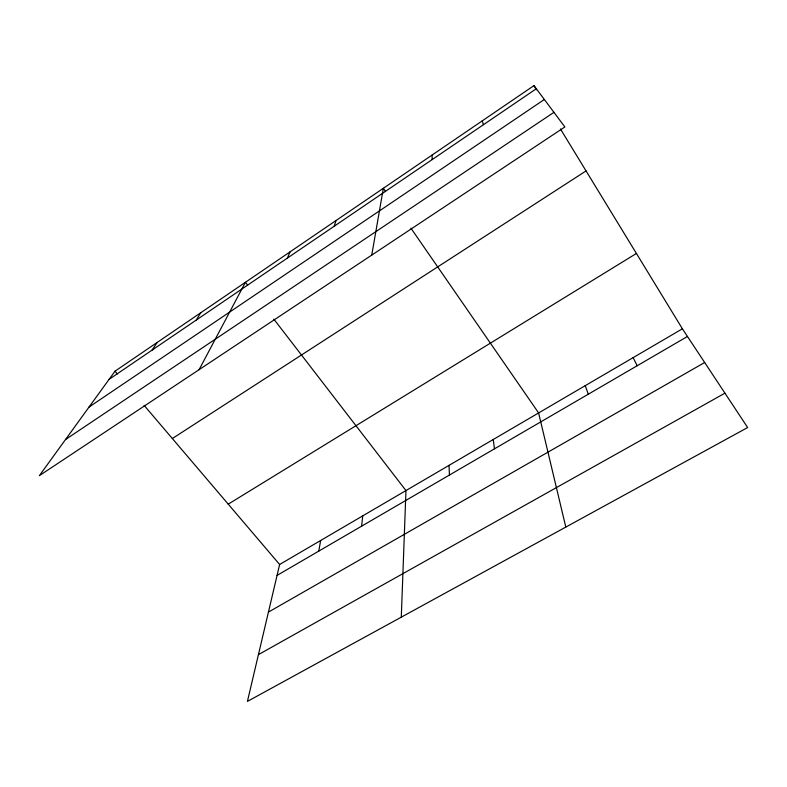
<?xml version="1.0" encoding="UTF-8"?>
<svg xmlns="http://www.w3.org/2000/svg" width="787" height="787" viewBox="0 0 787 787"><rect width="100%" height="100%" fill="white"/><g stroke="black" fill="none" stroke-linecap="round" stroke-linejoin="round"><path stroke-width="1.18" d="M401.291 617.156L405.964 490.567L273.866 319.178M361.607 526.178L362.748 515.849M371.749 255.106L383.358 188.27L385.423 191.271M318.774 551.116L320.653 540.482M682.398 328.809L279.631 564.495L247.423 701.404L747.65 427.528L682.398 328.809L560.433 128.94M334.209 226.233L336.049 220.517M287.353 258.106L290.098 251.84M199.091 369.683L245.436 282.287L247.679 285.199M196.297 320.053L200.715 312.773M152.058 350.146L157.252 342.404M114.991 371.208L39.35 475.682L564.869 126.963L533.979 85.596L114.991 371.208L117.352 373.973M109.068 379.383L536.331 88.734M89.02 407.086L544.348 99.487M65.518 439.54L553.94 112.325M172.353 438.536L586.049 170.927M228.24 504.162L636.417 253.463M277.063 575.405L687.464 336.472M268.436 612.099L704.67 362.502M258.421 654.627L724.935 393.166M144.07 405.335L279.631 564.495M410.932 228.181L538.613 412.939L565.804 527.083M533.979 85.596L536.498 89.728M633.142 357.623L637.175 365.739M585.233 385.66L588.292 394.208M482.254 120.854L483.454 124.7M493.223 439.5L494.482 448.826M449.023 465.363L449.446 475.043M432.073 155.069L432.191 159.574"/></g></svg>
